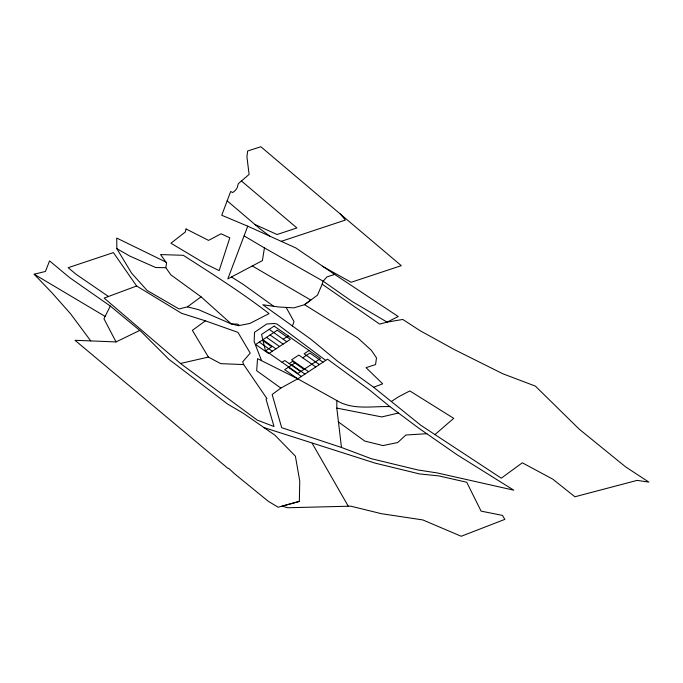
<?xml version="1.0" encoding="UTF-8"?>
<svg xmlns="http://www.w3.org/2000/svg" width="683" height="683" viewBox="0 0 683 683"><rect width="100%" height="100%" fill="white"/><g stroke="black" fill="none" stroke-linecap="round" stroke-linejoin="round"><path stroke-width="1.02" d="M341.474 447.476L336.813 408.093L336.813 400.545L297.754 378.826L257.559 358.669L256.663 370.698L280.85 388.081L297.754 378.826L327.558 359.19L369.742 390.181L389.908 406.616L418.568 428.028L456.85 454.613L513.778 490.181L437.351 472.96L418.03 469.989L371.134 458.652L341.474 447.476L281.686 427.686L272.158 394.509L280.85 388.081M90.728 340.902L75.01 340.313L227.823 468.282L228.822 468.47L234.38 473.652L268.265 501.279L278.143 507.23L299.333 501.416L299.752 481.054L295.397 456.167L274.916 435.191L243.285 413.266L227.67 404.088L168.872 359.292L141.022 331.477L110.296 306.044L69.615 277.622L49.56 260.889L45.42 271.458L34.15 274.216L51.84 292.648L70.554 313.77L90.728 340.902L116.033 341.927L139.554 330.512M239.426 325.492L237.821 324.118L231.272 323.913L201.058 296.815L170.861 274.856L165.824 267.719L166.558 262.964L160.556 254.58L183.292 255.297C212.362 274.003 241.705 292.495 269.093 313.608L249.85 323.452L238.384 325.697L231.272 323.913L198.48 309.647L187.458 306.863L179.023 308.955L147.144 290.488L131.631 273.217L116.844 248.663L116.716 238.051L165.901 262.059M244.181 235.942L264.432 247.92L262.383 260.641L227.815 278.903L247.741 226.184L221.744 215.265L230.675 191.488L232.604 192.538L233.108 192.23A48.886 23.401 27.8 0 0 237.308 187.381L238.333 183.65L249.099 174.404L246.939 156.919L247.63 151.003L260.838 146.734L401.28 265.653L351.164 282.275L322.316 266.216M322.171 284.205L323.153 281.191L326.918 276.922L334.644 274.412L398.24 316.528L387.107 322.111L379.603 324.092L322.171 284.205L317.45 295.176L304.541 304.678L293.852 307.879L278.63 306.974L262.81 304.763L310.628 339.05L337.171 360.923L373.627 387.252L420.976 425.398L501.279 478.185L522.333 462.784L552.82 479.193L574.898 496.772L637.128 480.388L648.85 482.096L625.671 466.924L579.218 429.163L535.387 386.117L502.808 373.763L454.408 349.611L420.019 330.649L402.782 319.465L387.107 322.111L352.146 301.519L323.153 281.191L264.432 247.92M292.367 326.081L294.023 321.65L286.143 307.427M116.033 341.927L103.953 318.739L110.296 306.044M434.866 434.67L453.725 418.346L409.817 390.924L398.804 396.669L391.504 401.348M187.458 306.863L201.058 296.815M205.438 320.839L192.367 330.333L208.392 357.064L220.729 363.646L243.686 364.585L266.908 398.565L266.046 399.103L274.011 426.534L257.132 420.045L180.483 363.476L104.157 298.095L136.634 285.989L181.593 313.301L205.438 320.839L237.949 332.373L250.217 353.12L242.67 361.879L243.686 364.585M265.627 350.78L271.697 346.776L263.049 340.723M283.232 339.178L288.183 335.916M282.105 362.306L284.811 360.53L300.631 371.603M289.216 363.612L292.58 361.392L304.003 369.383M309.075 350.533L304.123 353.794L319.379 364.568M295.508 362.562L284.691 369.691L297.745 378.826M302.723 357.807L309.937 353.06L322.991 362.195M373.627 387.252L382.676 383.82L366.062 367.659L375.573 364.577L376.487 357.841L371.364 350.311L357.772 337.923L304.541 304.678L310.808 300.076L252.223 265.909M281.251 241.338L345.359 220.071L340.296 213.933M299.333 501.416L282.088 506.129L287.774 507.751L350.746 506.163L381.49 513.71L422.82 519.934L461.238 536.266L504.865 519.362L502.415 515.392L481.088 511.132L466.728 482.241L438.742 475.897L419.482 473.917L375.283 463.176L263.945 427.584M398.326 413.053L381.763 416.929L336.813 408.093M180.483 363.476L208.392 357.064M426.815 433.705L405.898 435.011L397.728 442.516L382.984 445.581L364.654 441.022L338.213 421.787M389.908 406.616C372.167 406.052 352.838 410.346 336.813 400.545M165.824 267.719L155.707 267.523L129.872 256.125L116.844 248.663M254.904 224.494L277.067 234.517L296.909 227.943L241.304 180.875M247.741 226.184L295.833 247.938L334.644 274.412M231.452 276.974L243.285 284.418L273.652 306.274M34.15 274.216L105.148 316.442M269.998 236.25L260.334 229.095L227.174 200.819M108.46 296.49L76.137 274.335L68.18 267.693L113.395 252.599L136.634 285.989M269.213 329.36L286.749 341.731M270.092 334.969L283.146 344.104M315.777 366.942L298.804 355.066L291.598 359.821L308.562 371.697M266.481 337.351L279.535 346.486M262.878 339.724L275.932 348.859M259.275 342.098L272.329 351.233M291.906 364.935L304.959 374.071M288.303 367.317L301.357 376.453M325.714 360.393L277.136 324.101L274.472 323.486L266.729 323.998L254.546 332.288L254.144 341.5L261.572 360.684M312.165 443.284L348.151 506.018M186.075 228.976L185.375 231.964L170.938 243.225L206.087 264.227L219.158 270.605L229.812 237.838L221.07 233.782L208.554 240.399L186.075 228.976M274.165 326.098L261.538 334.422L265.422 350.635L297.933 373.388L320.489 358.515L274.165 326.098M277.298 330.222L255.664 344.48L268.718 353.615L290.352 339.357L277.298 330.222"/></g></svg>
